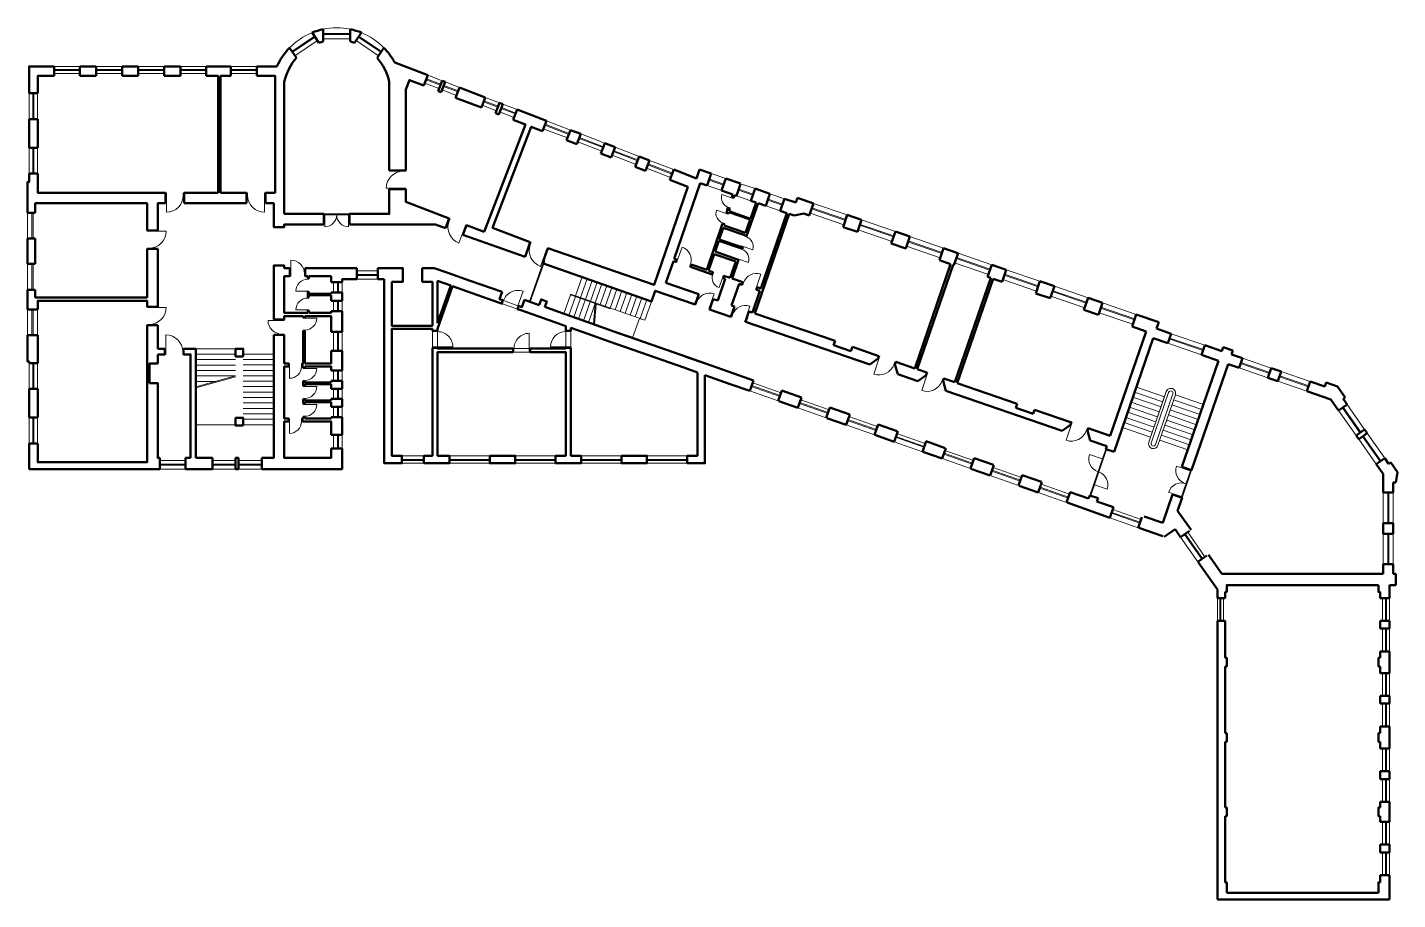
# Model space of a CAD drawing. Header units: millimetres. Extents: x 312346 to 393627, y -666289 to -314922.
# Drawn here: x 312849 to 393528, y -591289 to -539921 of the extents above; entities that cross this region are included whole.
import ezdxf

# ---------------------------------------------------------------- set-up
doc = ezdxf.new("R2010")
doc.units = ezdxf.units.MM
doc.header["$LTSCALE"] = 400
doc.linetypes.add('ČÁRKOVANÁ', pattern=[0.75, 0.5, -0.25])
for name, color, linetype, lineweight in [('RG_dveře', 3, 'Continuous', 9), ('RG_okna', 3, 'Continuous', 9), ('RG_schodiště', 94, 'Continuous', 9), ('RG_výrobky zámečník-šatny', 6, 'Continuous', 9), ('RG_zdivo nové', 1, 'Continuous', 50), ('RG_zdivo stávající', 30, 'Continuous', 50)]:
    doc.layers.add(name, color=color, linetype=linetype, lineweight=lineweight)

# ---------------------------------------------------------------- blocks, each defined once
blk = doc.blocks.new('1800_2030_1050')
at = {"layer": 'RG_okna'}
for points in [[(118088, 2964), (119858, 2964)], [(118088, 2689), (119858, 2689)], [(118088, 2629), (119858, 2629)], [(118088, 2454), (119858, 2454)]]:
    blk.add_lwpolyline(points, dxfattribs=at)
at = {"layer": 'RG_zdivo stávající'}
for points in [[(118088, 2314), (118088, 2964)], [(119858, 2964), (119858, 2314)]]:
    blk.add_lwpolyline(points, dxfattribs=at)
blk = doc.blocks.new('*U59')
blk.add_line((600, -323), (600, -1273))
for points in [[(-400, -173), (-350, -173), (-350, -323), (-400, -323)], [(650, -173), (600, -173), (600, -323), (650, -323)]]:
    blk.add_lwpolyline(points)
blk.add_arc((600, -323), 950, 180, 270)
at = {"layer": 'RG_zdivo stávající'}
for p, q in [((-400, -173), (-400, -323)), ((650, -173), (650, -323))]:
    blk.add_line(p, q, dxfattribs=at)
blk = doc.blocks.new('*U57')
blk.add_line((-200, -173), (-200, 627))
for points in [[(-250, -323), (-200, -323), (-200, -173), (-250, -173)], [(650, -323), (600, -323), (600, -173), (650, -173)]]:
    blk.add_lwpolyline(points)
blk.add_arc((-200, -173), 800, 0, 90)
at = {"layer": 'RG_zdivo stávající'}
for p, q in [((-250, -323), (-250, -173)), ((650, -323), (650, -173))]:
    blk.add_line(p, q, dxfattribs=at)
blk = doc.blocks.new('*U56')
blk.add_line((-200, -173), (-200, 427))
for points in [[(-241, -293), (-200, -293), (-200, -173), (-241, -173)], [(441, -293), (400, -293), (400, -173), (441, -173)]]:
    blk.add_lwpolyline(points)
blk.add_arc((-200, -173), 600, 0, 90)
at = {"layer": 'RG_zdivo stávající'}
for p, q in [((-241, -293), (-241, -173)), ((441, -293), (441, -173))]:
    blk.add_line(p, q, dxfattribs=at)
blk = doc.blocks.new('*U58')
blk.add_line((-200, -323), (-200, -923))
for points in [[(-241, -173), (-200, -173), (-200, -323), (-241, -323)], [(441, -173), (400, -173), (400, -323), (441, -323)]]:
    blk.add_lwpolyline(points)
blk.add_arc((-200, -323), 600, 270, 0)
at = {"layer": 'RG_zdivo stávající'}
for p, q in [((-241, -173), (-241, -323)), ((441, -173), (441, -323))]:
    blk.add_line(p, q, dxfattribs=at)
blk = doc.blocks.new('*U55')
blk.add_line((600, -173), (600, 627))
for points in [[(-250, -323), (-200, -323), (-200, -173), (-250, -173)], [(650, -323), (600, -323), (600, -173), (650, -173)]]:
    blk.add_lwpolyline(points)
blk.add_arc((600, -173), 800, 90, 180)
at = {"layer": 'RG_zdivo stávající'}
for p, q in [((-250, -323), (-250, -173)), ((650, -323), (650, -173))]:
    blk.add_line(p, q, dxfattribs=at)
blk = doc.blocks.new('900_1300_1640')
at = {"layer": 'RG_okna'}
for points in [[(139718, -7536), (140618, -7536)], [(139718, -7881), (140618, -7881)], [(139718, -7941), (140618, -7941)], [(139718, -8286), (140618, -8286)]]:
    blk.add_lwpolyline(points, dxfattribs=at)
at = {"layer": 'RG_zdivo stávající'}
for points in [[(139718, -8286), (139718, -7536)], [(140618, -7536), (140618, -8286)]]:
    blk.add_lwpolyline(points, dxfattribs=at)
blk = doc.blocks.new('2100_2070_920')
at = {"layer": 'RG_okna'}
for points in [[(117898, -7976), (119998, -7976)], [(117898, -8251), (119998, -8251)], [(117898, -8311), (119998, -8311)], [(117898, -8586), (119998, -8586)]]:
    blk.add_lwpolyline(points, dxfattribs=at)
at = {"layer": 'RG_zdivo stávající'}
for points in [[(117898, -8586), (117898, -7836)], [(119998, -7836), (119998, -8586)]]:
    blk.add_lwpolyline(points, dxfattribs=at)
blk = doc.blocks.new('1520_2900_900_3')
at = {"layer": 'RG_okna'}
for points in [[(93845, -104449), (95365, -104449)], [(93845, -104669), (95365, -104669)], [(93845, -104729), (95365, -104729)], [(93845, -104949), (95365, -104949)]]:
    blk.add_lwpolyline(points, dxfattribs=at)
at = {"layer": 'RG_zdivo stávající'}
for points in [[(93845, -104299), (93845, -104949)], [(95365, -104299), (95365, -104949)]]:
    blk.add_lwpolyline(points, dxfattribs=at)
blk = doc.blocks.new('okno_oblouk')
at = {"layer": 'RG_okna'}
for points in [[(109066, -107732), (110666, -107732)], [(109066, -107985), (110666, -107985)], [(109066, -108045), (110666, -108045)]]:
    blk.add_lwpolyline(points, dxfattribs=at)
blk.add_arc((109866, -104509), 3871, 258.07382, 281.92618, dxfattribs=at)
at = {"layer": 'RG_zdivo stávající'}
for points in [[(109066, -107577), (109066, -108296)], [(110666, -107577), (110666, -108296)]]:
    blk.add_lwpolyline(points, dxfattribs=at)
blk = doc.blocks.new('*U28')
blk.add_line((-350, -293), (-350, -1293))
for points in [[(-400, -143), (-350, -143), (-350, -293), (-400, -293)], [(700, -143), (650, -143), (650, -293), (700, -293)]]:
    blk.add_lwpolyline(points)
blk.add_arc((-350, -293), 1000, 270, 0)
at = {"layer": 'RG_zdivo stávající'}
for p, q in [((-400, -143), (-400, -293)), ((700, -143), (700, -293))]:
    blk.add_line(p, q, dxfattribs=at)
blk = doc.blocks.new('*U81')
blk.add_line((-350, -293), (-350, -1293))
for points in [[(-400, -143), (-350, -143), (-350, -293), (-400, -293)], [(700, -143), (650, -143), (650, -293), (700, -293)]]:
    blk.add_lwpolyline(points)
blk.add_arc((-350, -293), 1000, 270, 0)
at = {"layer": 'RG_zdivo stávající'}
for p, q in [((-400, -143), (-400, -293)), ((700, -143), (700, -293))]:
    blk.add_line(p, q, dxfattribs=at)
blk = doc.blocks.new('*U46')
blk.add_line((-350, -293), (-350, -1093))
for points in [[(-400, -143), (-350, -143), (-350, -293), (-400, -293)], [(500, -143), (450, -143), (450, -293), (500, -293)]]:
    blk.add_lwpolyline(points)
blk.add_arc((-350, -293), 800, 270, 0)
at = {"layer": 'RG_zdivo stávající'}
for p, q in [((-400, -143), (-400, -293)), ((500, -143), (500, -293))]:
    blk.add_line(p, q, dxfattribs=at)
blk = doc.blocks.new('*U45')
blk.add_line((-350, -113), (-350, 587))
for points in [[(-400, -293), (-350, -293), (-350, -113), (-400, -113)], [(400, -293), (350, -293), (350, -113), (400, -113)]]:
    blk.add_lwpolyline(points)
blk.add_arc((-350, -113), 700, 0, 90)
at = {"layer": 'RG_zdivo stávající'}
for p, q in [((-400, -293), (-400, -113)), ((400, -293), (400, -113))]:
    blk.add_line(p, q, dxfattribs=at)
blk = doc.blocks.new('*U25')
blk.add_line((650, -293), (650, -1293))
for points in [[(-400, -143), (-350, -143), (-350, -293), (-400, -293)], [(700, -143), (650, -143), (650, -293), (700, -293)]]:
    blk.add_lwpolyline(points)
blk.add_arc((650, -293), 1000, 180, 270)
at = {"layer": 'RG_zdivo stávající'}
for p, q in [((-400, -143), (-400, -293)), ((700, -143), (700, -293))]:
    blk.add_line(p, q, dxfattribs=at)
blk = doc.blocks.new('*U26')
blk.add_line((-350, -293), (-350, -1293))
for points in [[(-400, -143), (-350, -143), (-350, -293), (-400, -293)], [(700, -143), (650, -143), (650, -293), (700, -293)]]:
    blk.add_lwpolyline(points)
blk.add_arc((-350, -293), 1000, 270, 0)
at = {"layer": 'RG_zdivo stávající'}
for p, q in [((-400, -143), (-400, -293)), ((700, -143), (700, -293))]:
    blk.add_line(p, q, dxfattribs=at)
blk = doc.blocks.new('*U27')
blk.add_line((-350, -293), (-350, -1093))
for points in [[(-400, -143), (-350, -143), (-350, -293), (-400, -293)], [(500, -143), (450, -143), (450, -293), (500, -293)]]:
    blk.add_lwpolyline(points)
blk.add_arc((-350, -293), 800, 270, 0)
at = {"layer": 'RG_zdivo stávající'}
for p, q in [((-400, -143), (-400, -293)), ((500, -143), (500, -293))]:
    blk.add_line(p, q, dxfattribs=at)
blk = doc.blocks.new('okno_900')
at = {"layer": 'RG_okna'}
for points in [[(167583, -103105), (168423, -103427)], [(167404, -103572), (168244, -103894)], [(167483, -103366), (168323, -103689)], [(167504, -103310), (168344, -103633)]]:
    blk.add_lwpolyline(points, dxfattribs=at)
at = {"layer": 'RG_zdivo stávající'}
for points in [[(167637, -102965), (167404, -103572)], [(168477, -103287), (168244, -103894)]]:
    blk.add_lwpolyline(points, dxfattribs=at)
blk = doc.blocks.new('*U80')
blk.add_line((-350, -143), (-350, 857))
for points in [[(-400, -293), (-350, -293), (-350, -143), (-400, -143)], [(700, -293), (650, -293), (650, -143), (700, -143)]]:
    blk.add_lwpolyline(points)
blk.add_arc((-350, -143), 1000, 0, 90)
at = {"layer": 'RG_zdivo stávající'}
for p, q in [((-400, -293), (-400, -143)), ((700, -293), (700, -143))]:
    blk.add_line(p, q, dxfattribs=at)
blk = doc.blocks.new('*U79')
blk.add_line((800, -173), (800, 827))
for points in [[(-241, -293), (-200, -293), (-200, -173), (-241, -173)], [(841, -293), (800, -293), (800, -173), (841, -173)]]:
    blk.add_lwpolyline(points)
blk.add_arc((800, -173), 1000, 90, 180)
at = {"layer": 'RG_zdivo stávající'}
for p, q in [((-241, -293), (-241, -173)), ((841, -293), (841, -173))]:
    blk.add_line(p, q, dxfattribs=at)
blk = doc.blocks.new('*U109')
for p, q in [((-200, 950), (-200, 900)), ((-200, 950), (0, 950)), ((-200, 920), (0, 920)), ((-200, 900), (-200, 0)), ((-200, 900), (0, 900)), ((0, 950), (0, 900)), ((0, 900), (0, 0)), ((-200, 0), (-200, -50)), ((-200, 0), (0, 0)), ((0, 0), (0, -50)), ((0, 0), (900, 0)), ((-200, -20), (0, -20)), ((-200, -50), (0, -50))]:
    blk.add_line(p, q)
for points in [[(-220, 900), (-200, 900), (-200, 1000), (-220, 1000)], [(0, 900), (20, 900), (20, 1000), (0, 1000)], [(0, 0), (20, 0), (20, -100), (0, -100)], [(-220, 0), (-200, 0), (-200, -100), (-220, -100)]]:
    blk.add_lwpolyline(points, close=True)
blk.add_arc((0, 0), 900, 360, 90)
blk = doc.blocks.new('okno_2375')
at = {"layer": 'RG_okna'}
for points in [[(437181, -409465), (439556, -409465)], [(437181, -409695), (439556, -409695)], [(437181, -409745), (439556, -409745)], [(437256, -409745), (437256, -409695)], [(437894, -409745), (437894, -409695)], [(438030, -409695), (438030, -409745)], [(438707, -409695), (438707, -409745)], [(438843, -409745), (438843, -409695)], [(439481, -409745), (439481, -409695)], [(437181, -409905), (439556, -409905)]]:
    blk.add_lwpolyline(points, dxfattribs=at)
blk = doc.blocks.new('okno_1300')
at = {"layer": 'RG_okna'}
for points in [[(434381, -430465), (435681, -430465)], [(434381, -430695), (435681, -430695)], [(434381, -430745), (435681, -430745)], [(434456, -430745), (434456, -430695)], [(435606, -430745), (435606, -430695)], [(434381, -430905), (435681, -430905)]]:
    blk.add_lwpolyline(points, dxfattribs=at)
blk = doc.blocks.new('*U114')
for p, q in [((0, 200), (-50, 200)), ((0, 0), (-50, 0)), ((900, 200), (0, 200)), ((0, 200), (0, 0)), ((900, 0), (0, 0)), ((0, 0), (0, -900)), ((950, 200), (900, 200)), ((900, 200), (900, 0)), ((950, 0), (900, 0))]:
    blk.add_line(p, q)
blk.add_arc((0, 0), 900, 270, 0)
blk = doc.blocks.new('*U117')
for p, q in [((0, 300), (-50, 300)), ((0, 0), (-50, 0)), ((900, 300), (0, 300)), ((0, 300), (0, 0)), ((900, 0), (0, 0)), ((950, 300), (900, 300)), ((900, 300), (900, 0)), ((950, 0), (900, 0)), ((900, 0), (900, -900))]:
    blk.add_line(p, q)
blk.add_arc((900, 0), 900, 180, 270)
blk = doc.blocks.new('*U119')
for p, q in [((0, 300), (-50, 300)), ((0, 0), (-50, 0)), ((900, 300), (0, 300)), ((0, 300), (0, 0)), ((900, 0), (0, 0)), ((0, 0), (0, -900)), ((950, 300), (900, 300)), ((900, 300), (900, 0)), ((950, 0), (900, 0))]:
    blk.add_line(p, q)
blk.add_arc((0, 0), 900, 270, 0)

msp = doc.modelspace()

# ---------------------------------------------------------------- linework, layer by layer
at = {"layer": 'RG_dveře'}
for p, q in [((329359, -555449), (328659, -555449)), ((329359, -556559), (328659, -556559)), ((329189, -557044), (329889, -557044)), ((329189, -560014), (329889, -560014)), ((329189, -561069), (329889, -561069)), ((329189, -562124), (329889, -562124))]:
    msp.add_line(p, q, dxfattribs=at)
at = {"layer": 'RG_dveře', "ltscale": 0.1}
for points in [[(331811, -550909), (330306, -550909)], [(331811, -550962), (330306, -550962)], [(375401, -567480), (376340, -564755)], [(375458, -567499), (376397, -564774)], [(380784, -567607), (381344, -565981)], [(380840, -567627), (381400, -566000)]]:
    msp.add_lwpolyline(points, dxfattribs=at)
at = {"layer": 'RG_dveře'}
for points in [[(329429, -554705), (329429, -554749), (329359, -554749), (329359, -554705)], [(329429, -555493), (329429, -555449), (329359, -555449), (329359, -555493)], [(329429, -555815), (329429, -555859), (329359, -555859), (329359, -555815)], [(329429, -556603), (329429, -556559), (329359, -556559), (329359, -556603)], [(329189, -557000), (329189, -557044), (329089, -557044), (329089, -557000)], [(329189, -557788), (329189, -557744), (329089, -557744), (329089, -557788)], [(329189, -559970), (329189, -560014), (329089, -560014), (329089, -559970)], [(329189, -560758), (329189, -560714), (329089, -560714), (329089, -560758)], [(329189, -561025), (329189, -561069), (329089, -561069), (329089, -561025)], [(329189, -561813), (329189, -561769), (329089, -561769), (329089, -561813)], [(329189, -562080), (329189, -562124), (329089, -562124), (329089, -562080)], [(329189, -562868), (329189, -562824), (329089, -562824), (329089, -562868)]]:
    msp.add_lwpolyline(points, dxfattribs=at)
for centre, start, end in [((329359, -555449), 90, 180), ((329359, -556559), 90, 180), ((329189, -557044), 270, 360), ((329189, -560014), 270, 360), ((329189, -561069), 270, 360), ((329189, -562124), 270, 360)]:
    msp.add_arc(centre, 700, start, end, dxfattribs=at)
at = {"layer": 'RG_okna'}
for points in [[(315939, -542219), (314419, -542219)], [(315939, -542399), (314419, -542399)], [(315939, -542459), (314419, -542459)], [(315939, -542629), (314419, -542629)], [(318419, -542219), (316899, -542219)], [(318419, -542399), (316899, -542399)], [(318419, -542459), (316899, -542459)], [(318419, -542629), (316899, -542629)], [(320899, -542219), (319379, -542219)], [(320899, -542399), (319379, -542399)], [(320899, -542459), (319379, -542459)], [(320899, -542629), (319379, -542629)], [(323379, -542219), (321859, -542219)], [(323379, -542399), (321859, -542399)], [(323379, -542459), (321859, -542459)], [(323379, -542629), (321859, -542629)], [(326349, -542219), (324829, -542219)], [(326349, -542399), (324829, -542399)], [(326349, -542459), (324829, -542459)], [(326349, -542629), (324829, -542629)], [(312949, -543799), (312949, -545319)], [(313169, -543799), (313169, -545319)], [(313229, -543799), (313229, -545319)], [(313449, -543799), (313449, -545319)], [(312949, -547009), (312949, -548529)], [(313169, -547009), (313169, -548529)], [(313229, -547009), (313229, -548529)], [(313449, -547009), (313449, -548529)], [(312849, -550839), (312849, -552359)], [(313119, -550839), (313119, -552359)], [(313179, -550839), (313179, -552359)], [(330359, -550909), (330359, -551662)], [(331059, -550909), (331059, -550962)], [(331759, -550909), (331759, -551662)], [(312849, -553849), (312849, -555369)], [(313119, -553849), (313119, -555369)], [(313179, -553849), (313179, -555369)], [(332239, -554249), (333489, -554249)], [(343265, -553649), (342412, -556073)], [(343313, -553666), (342459, -556090)], [(330879, -555529), (330879, -554929)], [(331099, -555529), (331099, -554929)], [(331159, -555529), (331159, -554929)], [(331379, -555529), (331379, -554929)], [(332239, -554469), (333489, -554469)], [(332239, -554529), (333489, -554529)], [(332239, -554749), (333489, -554749)], [(345511, -554618), (345119, -555731)], [(345803, -554721), (345411, -555834)], [(346096, -554824), (345704, -555937)], [(346388, -554927), (345996, -556040)], [(346681, -555030), (346289, -556143)], [(344822, -555671), (344430, -556784)], [(345115, -555774), (344723, -556887)], [(349213, -557173), (345119, -555731), (344836, -555631), (344822, -555671), (347161, -556495)], [(345407, -555877), (345015, -556990)], [(346973, -555133), (346581, -556246)], [(347265, -555236), (346873, -556349)], [(347558, -555339), (347166, -556452)], [(347850, -555442), (347458, -556555)], [(348143, -555545), (347751, -556658)], [(348435, -555648), (348043, -556761)], [(348727, -555751), (348335, -556864)], [(349020, -555854), (348628, -556967)], [(312849, -556529), (312849, -558049)], [(313119, -556529), (313119, -558049)], [(313179, -556529), (313179, -558049)], [(313449, -556529), (313449, -558049)], [(330879, -556629), (330879, -556029)], [(331099, -556629), (331099, -556029)], [(331159, -556629), (331159, -556029)], [(331379, -556629), (331379, -556029)], [(345699, -555980), (345307, -557093)], [(345992, -556083), (345600, -557196)], [(346284, -556186), (345892, -557299)], [(346284, -556186), (346185, -557402)], [(346333, -556203), (346233, -557419)], [(348475, -558209), (348881, -557056), (349213, -557173), (349654, -555899)], [(349312, -555957), (348920, -557070)], [(330879, -558979), (330879, -557849)], [(331099, -558979), (331099, -557849)], [(331159, -558979), (331159, -557849)], [(331379, -558979), (331379, -557849)], [(382071, -558955), (380085, -558271)], [(382090, -558898), (380105, -558214)], [(382178, -558643), (380193, -557959)], [(381983, -559210), (379997, -558526)], [(312949, -559689), (312949, -561209)], [(313169, -559689), (313169, -561209)], [(313229, -559689), (313229, -561209)], [(313449, -559689), (313449, -561209)], [(385985, -560302), (384283, -559716)], [(386005, -560246), (384303, -559660)], [(386093, -559990), (384391, -559404)], [(330879, -560729), (330879, -560129)], [(331099, -560729), (331099, -560129)], [(331159, -560729), (331159, -560129)], [(331379, -560729), (331379, -560129)], [(385897, -560558), (384195, -559972)], [(388273, -561090), (386571, -560504)], [(388293, -561034), (386591, -560448)], [(388381, -560778), (386679, -560192)], [(330879, -561799), (330879, -561199)], [(331099, -561799), (331099, -561199)], [(331159, -561799), (331159, -561199)], [(331379, -561799), (331379, -561199)], [(388185, -561346), (386484, -560760)], [(330879, -562869), (330879, -562269)], [(331099, -562869), (331099, -562269)], [(331159, -562869), (331159, -562269)], [(331379, -562869), (331379, -562269)], [(391312, -563801), (390279, -562327)], [(391361, -563767), (390329, -562292)], [(391586, -563609), (390553, -562135)], [(312949, -562899), (312949, -564419)], [(313169, -562899), (313169, -564419)], [(313229, -562899), (313229, -564419)], [(313449, -562899), (313449, -564419)], [(391091, -563956), (390058, -562482)], [(330879, -564719), (330879, -563919)], [(331099, -564719), (331099, -563919)], [(331159, -564719), (331159, -563919)], [(331379, -564719), (331379, -563919)], [(391735, -563823), (392768, -565297)], [(391240, -564169), (392273, -565644)], [(391461, -564015), (392494, -565489)], [(391510, -563980), (392543, -565455)], [(320638, -565429), (322159, -565429)], [(323739, -565429), (325109, -565429)], [(325279, -565429), (326649, -565429)], [(376198, -565351), (375385, -565071)], [(320638, -565649), (322159, -565649)], [(320638, -565709), (322159, -565709)], [(320638, -565929), (322158, -565929)], [(323739, -565649), (325109, -565649)], [(323739, -565709), (325109, -565709)], [(323739, -565929), (325109, -565929)], [(325279, -565649), (326649, -565649)], [(325279, -565709), (326649, -565709)], [(325279, -565929), (326649, -565929)], [(375881, -566088), (375938, -566108)], [(381324, -566037), (380511, -565757)], [(375621, -566845), (376434, -567125)], [(381120, -566813), (381064, -566794)], [(380860, -567570), (380047, -567290)], [(392675, -569118), (392675, -567318)], [(392945, -569118), (392945, -567318)], [(393005, -569118), (393005, -567318)], [(393275, -569118), (393275, -567318)], [(392675, -571538), (392675, -569738)], [(392945, -571538), (392945, -569738)], [(393005, -571538), (393005, -569738)], [(393275, -571538), (393275, -569738)], [(382918, -574869), (382918, -573529)], [(383061, -574869), (383061, -573529)], [(383121, -574869), (383121, -573529)], [(383268, -574869), (383268, -573529)], [(392638, -574869), (392638, -573529)], [(392813, -574869), (392813, -573529)], [(392873, -574869), (392873, -573529)], [(393048, -574869), (393048, -573529)], [(392638, -576669), (392638, -575329)], [(392813, -576669), (392813, -575329)], [(392873, -576669), (392873, -575329)], [(393048, -576669), (393048, -575329)], [(392638, -579289), (392638, -577949)], [(392813, -579289), (392813, -577949)], [(392873, -579289), (392873, -577949)], [(393048, -579289), (393048, -577949)], [(392638, -581089), (392638, -579749)], [(392813, -581089), (392813, -579749)], [(392873, -581089), (392873, -579749)], [(393048, -581089), (393048, -579749)], [(392638, -583729), (392638, -582389)], [(392813, -583729), (392813, -582389)], [(392873, -583729), (392873, -582389)], [(393048, -583729), (393048, -582389)], [(392638, -585529), (392638, -584189)], [(392813, -585529), (392813, -584189)], [(392873, -585529), (392873, -584189)], [(393048, -585529), (393048, -584189)], [(392638, -588049), (392638, -586709)], [(392813, -588049), (392813, -586709)], [(392873, -588049), (392873, -586709)], [(393048, -588049), (393048, -586709)], [(392638, -589849), (392638, -588509)], [(392813, -589849), (392813, -588509)], [(392873, -589849), (392873, -588509)], [(393048, -589849), (393048, -588509)]]:
    msp.add_lwpolyline(points, dxfattribs=at)
for centre, radius, start, end in [((330359, -550962), 700, 270, 0), ((331759, -550962), 700, 180, 270), ((376142, -565332), 800, 161, 251), ((375677, -566864), 800, 341, 71), ((381267, -566018), 800, 161, 251), ((380803, -567550), 800, 71, 161)]:
    msp.add_arc(centre, radius, start, end, dxfattribs=at)
at = {"layer": 'RG_schodiště'}
for points in [[(325109, -558849), (322759, -558849)], [(325109, -559169), (322759, -559169)], [(325109, -559489), (322759, -559489)], [(325109, -559809), (322759, -559809)], [(327349, -559159), (325559, -559159)], [(327349, -559479), (325559, -559479)], [(327349, -559799), (325559, -559799)], [(325109, -560129), (322759, -560129)], [(325109, -560449), (322759, -560449)], [(325109, -560449), (322759, -561089)], [(325109, -560499), (322759, -561139)], [(327349, -560119), (325559, -560119)], [(327349, -560439), (325559, -560439)], [(323934, -560769), (322759, -560769)], [(327349, -560759), (325559, -560759)], [(327349, -560759), (325559, -560759)], [(326454, -561079), (325559, -561079)], [(327349, -561399), (325559, -561399)], [(327349, -561079), (326454, -561079)], [(378046, -561397), (379701, -561967)], [(378149, -561100), (379803, -561669)], [(327349, -561719), (325559, -561719)], [(327349, -562039), (325559, -562039)], [(377739, -562291), (379393, -562861)], [(377841, -561993), (379496, -562563)], [(377944, -561695), (379598, -562265)], [(380240, -562153), (381894, -562723)], [(380342, -561855), (381997, -562425)], [(380445, -561557), (382100, -562127)], [(327349, -562359), (325559, -562359)], [(327349, -562679), (325559, -562679)], [(327349, -562999), (325559, -562999)], [(377533, -562887), (379188, -563456)], [(377636, -562589), (379291, -563159)], [(379932, -563046), (381587, -563616)], [(380035, -562748), (381689, -563318)], [(380137, -562451), (381792, -563020)], [(325109, -563329), (322759, -563329)], [(327349, -563319), (325559, -563319)], [(377431, -563184), (379086, -563754)], [(379624, -563940), (381279, -564510)], [(379727, -563642), (381382, -564212)], [(379830, -563344), (381484, -563914)], [(379522, -564238), (381177, -564807)]]:
    msp.add_lwpolyline(points, dxfattribs=at)
msp.add_lwpolyline([(378983, -564052), (377328, -563482), (378149, -561100), (379803, -561669)], close=True, dxfattribs=at)
for points in [[(380445, -561557, 1), (379906, -561372), (378880, -564350, 1), (379419, -564535)], [(380303, -561508, 1), (380048, -561420), (379022, -564399, 1), (379278, -564487)]]:
    msp.add_lwpolyline(points, format="xyb", close=True, dxfattribs=at)
at = {"layer": 'RG_výrobky zámečník-šatny'}
msp.add_lwpolyline([(344575, -557755), (344570, -557691, 0.391021), (344563, -557684), (344558, -557684), (344558, -557779), (344838, -557779), (344838, -557684), (344834, -557684, 0.391021), (344827, -557691), (344821, -557755, -0.391021), (344806, -557769), (344590, -557769, -0.391021)], format="xyb", close=True, dxfattribs=at)
at = {"layer": 'RG_zdivo nové'}
for points in [[(334239, -554098), (334948, -554097), (334948, -554909), (334298, -554909)], [(334948, -554098), (334948, -554748)], [(336088, -554098), (336088, -554748)], [(336088, -554099), (336088, -554909)], [(336088, -554100), (336088, -554749)], [(333858, -554749), (333858, -565589), (334898, -565589), (334898, -565149), (334298, -565149), (334298, -557679), (336698, -557679), (336698, -557789), (336998, -557789), (336999, -557679)], [(336088, -554909), (336698, -554909), (336698, -557489), (334298, -557489), (334298, -554909)], [(336998, -557333), (336999, -555119), (336998, -554855)], [(336999, -557333), (337775, -555128), (337385, -554991)], [(337601, -554378), (338922, -554843)], [(336999, -557679), (337883, -555167)], [(337883, -555167), (338706, -555456)], [(340799, -555504), (340649, -555929), (340838, -555995), (340771, -556184), (340583, -556117)], [(340799, -555504), (340649, -555929)], [(342119, -555969), (341970, -556394), (341781, -556327), (341715, -556516), (341903, -556582)], [(344128, -556677), (345449, -557142)], [(345232, -557755), (344848, -557621), (344848, -557789), (344548, -557789), (344548, -557515), (343912, -557291)], [(346062, -557358), (347382, -557823)], [(345846, -557971), (347166, -558436)], [(336698, -558789), (336698, -565149), (336198, -565149), (336198, -565589), (337698, -565589), (337698, -565149), (336998, -565149), (336998, -559039), (341448, -559039), (341448, -558839), (336998, -558839), (336998, -558789), (336698, -558789)], [(344848, -558791), (344848, -565149), (345448, -565149), (345448, -565589), (343948, -565589), (343948, -565149), (344548, -565149), (344548, -559039), (342448, -559039), (342448, -558839), (344548, -558839), (344548, -558789), (344848, -558789)], [(350038, -558758), (351707, -559346)], [(349822, -559371), (351492, -559959)], [(352777, -559723), (354446, -560311)], [(352738, -560397), (352738, -565589), (351698, -565589), (351698, -565149), (352298, -565149), (352298, -560243)], [(352738, -560397), (354230, -560924)]]:
    msp.add_lwpolyline(points, dxfattribs=at)
for points in [[(340073, -565149), (341573, -565149), (341573, -565589), (340073, -565589)], [(347823, -565149), (349323, -565149), (349323, -565589), (347823, -565589)]]:
    msp.add_lwpolyline(points, close=True, dxfattribs=at)
at = {"layer": 'RG_zdivo stávající'}
for p, q in [((352417, -548289), (352238, -548811)), ((352417, -548289), (353117, -548530)), ((352466, -549099), (350936, -553543)), ((352466, -549099), (352873, -549239)), ((353968, -548823), (354843, -549124)), ((355694, -549418), (356568, -549719)), ((353724, -549532), (354376, -549757)), ((354490, -549796), (354599, -549834)), ((355757, -550232), (355428, -551188)), ((355450, -550127), (355757, -550232)), ((357419, -550012), (358091, -550243)), ((358188, -549959), (358091, -550243)), ((358188, -549959), (359134, -550285)), ((354142, -550807), (355409, -551243)), ((354161, -550752), (355428, -551188)), ((355870, -550272), (355198, -552224)), ((357705, -550903), (355686, -556765)), ((355870, -550272), (356324, -550428)), ((357563, -550854), (356033, -555298)), ((357175, -550721), (357563, -550854)), ((357705, -550903), (358006, -551007)), ((358006, -551007), (358557, -550879)), ((358557, -550879), (358890, -550994)), ((358557, -550879), (358890, -550994)), ((361119, -550968), (361970, -551261)), ((353783, -551479), (352846, -554201)), ((353825, -551727), (353588, -552415)), ((353825, -551727), (355092, -552163)), ((353874, -551585), (355141, -552021)), ((355409, -551243), (355141, -552021)), ((360875, -551678), (361726, -551971)), ((353565, -552482), (353343, -553126)), ((353565, -552482), (354832, -552918)), ((353588, -552415), (354855, -552851)), ((363712, -552654), (364563, -552947)), ((363956, -551945), (364807, -552238)), ((353294, -553268), (352960, -554240)), ((353294, -553268), (354561, -553704)), ((353343, -553126), (354610, -553562)), ((354863, -552829), (354855, -552851)), ((366792, -552922), (367643, -553215)), ((350887, -553685), (350448, -554962)), ((351939, -553889), (352846, -554201)), ((352960, -554240), (353214, -554328)), ((354561, -553704), (354227, -554676)), ((367210, -553859), (365094, -560005)), ((367352, -553908), (365236, -560054)), ((366548, -553631), (367210, -553859)), ((367352, -553908), (367399, -553924)), ((369629, -553899), (370480, -554192)), ((340799, -555504), (338922, -554843)), ((350448, -554962), (352377, -555626)), ((353941, -554737), (353502, -556013)), ((353809, -554691), (353941, -554737)), ((353858, -554550), (354227, -554676)), ((354755, -555017), (354315, -556293)), ((354340, -554715), (354974, -554934)), ((369574, -554673), (367458, -560819)), ((369716, -554722), (367600, -560867)), ((369385, -554608), (369574, -554673)), ((369716, -554722), (370236, -554901)), ((372466, -554875), (373317, -555168)), ((355984, -555440), (355544, -556717)), ((355776, -555368), (355984, -555440)), ((372221, -555584), (373072, -555877)), ((375302, -555852), (376153, -556145)), ((342978, -556272), (342119, -555969)), ((344128, -556677), (343308, -556388)), ((353228, -555919), (353502, -556013)), ((354315, -556293), (354485, -556352)), ((355336, -556645), (355544, -556717)), ((375058, -556561), (375909, -556854)), ((346062, -557358), (345449, -557142)), ((355686, -556765), (360403, -558390)), ((378139, -556829), (379462, -557284)), ((379462, -557284), (379332, -557663)), ((348816, -558328), (347382, -557823)), ((378727, -557824), (376610, -563970)), ((379137, -558230), (376832, -564924)), ((377895, -557538), (378727, -557824)), ((379137, -558230), (379997, -558526)), ((379332, -557663), (380193, -557959)), ((347166, -558436), (349822, -559371)), ((360403, -558390), (360318, -558636)), ((361341, -558989), (360318, -558636)), ((361426, -558742), (361341, -558989)), ((361426, -558742), (362990, -559280)), ((382178, -558643), (383180, -558988)), ((383262, -558751), (383180, -558988)), ((383262, -558751), (383829, -558947)), ((383829, -558947), (383748, -559183)), ((351617, -559315), (352777, -559724)), ((351707, -559346), (352777, -559723)), ((351707, -559347), (352777, -559724)), ((362941, -559422), (362443, -559779)), ((363934, -559764), (364107, -560352)), ((363983, -559622), (365094, -560005)), ((382985, -559555), (380833, -565805)), ((383552, -559750), (381400, -566000)), ((381983, -559210), (382985, -559555)), ((383552, -559750), (384195, -559972)), ((383748, -559183), (384391, -559404)), ((351492, -559959), (352298, -560242)), ((354446, -560312), (355606, -560720)), ((364107, -560352), (365270, -560753)), ((365236, -560054), (365817, -560254)), ((365768, -560396), (365270, -560753)), ((366810, -560596), (367458, -560819)), ((385897, -560558), (386484, -560760)), ((386093, -559990), (386679, -560192)), ((354230, -560925), (355390, -561333)), ((357276, -561308), (358436, -561717)), ((366761, -560737), (366934, -561326)), ((366934, -561326), (373770, -563680)), ((367600, -560867), (371132, -562084)), ((388185, -561346), (389605, -561834)), ((388381, -560778), (389249, -561077)), ((389330, -560841), (389249, -561077)), ((389330, -560841), (389989, -561068)), ((389989, -561068), (390443, -561715)), ((357088, -561931), (358220, -562330)), ((360105, -562305), (361266, -562713)), ((371132, -562084), (371047, -562331)), ((372071, -562683), (371047, -562331)), ((389605, -561834), (390058, -562482)), ((390443, -561715), (390320, -561801)), ((390320, -561801), (390553, -562135)), ((359918, -562928), (361050, -563326)), ((372156, -562436), (372071, -562683)), ((372156, -562436), (374318, -563181)), ((362748, -563924), (363879, -564323)), ((362935, -563301), (364067, -563700)), ((374269, -563322), (373770, -563680)), ((375261, -563664), (375434, -564253)), ((375310, -563523), (376610, -563970)), ((391586, -563609), (391735, -563823)), ((365765, -564298), (366897, -564697)), ((375434, -564253), (376399, -564585)), ((376399, -564585), (376340, -564755)), ((365577, -564921), (366709, -565320)), ((368594, -565294), (369726, -565693)), ((392768, -565297), (393001, -565631)), ((393124, -565545), (393001, -565631)), ((393124, -565545), (393528, -566122)), ((368407, -565918), (369539, -566316)), ((371424, -566291), (372556, -566690)), ((392273, -565644), (392675, -566218)), ((392675, -566218), (392675, -567318)), ((393528, -566122), (393425, -566732)), ((371236, -566914), (372368, -567313)), ((393425, -566732), (393275, -566732)), ((393275, -566732), (393275, -567318)), ((374066, -567911), (376584, -568798)), ((374254, -567288), (375336, -567669)), ((375401, -567480), (375336, -567669)), ((375893, -567649), (375827, -567842)), ((375827, -567842), (376800, -568185)), ((380273, -567431), (379697, -569105)), ((378610, -568730), (379697, -569105)), ((380577, -568392), (381364, -569514)), ((378282, -569396), (379697, -569894)), ((379784, -569928), (380424, -569480)), ((380424, -569480), (380750, -569945)), ((392675, -569118), (392675, -569738)), ((392675, -569118), (392675, -569738)), ((393275, -569118), (393275, -569738)), ((393275, -569118), (393275, -569738)), ((382398, -570987), (383185, -572109)), ((381784, -571418), (382918, -573034)), ((392675, -571538), (392675, -572109)), ((393275, -571538), (393275, -572109)), ((392675, -572109), (383185, -572109)), ((393048, -572769), (393048, -573529)), ((393425, -572769), (393048, -572769)), ((393425, -572109), (393275, -572109)), ((393425, -572109), (393425, -572769)), ((382918, -573469), (382918, -573034)), ((382918, -573529), (382918, -573034)), ((383368, -573529), (383368, -573169)), ((392498, -573169), (392498, -573529)), ((382918, -591289), (382918, -574869)), ((383368, -577059), (383368, -574869)), ((392498, -574869), (392498, -575329)), ((393048, -574869), (393048, -575329)), ((392498, -576669), (392498, -577059)), ((393048, -576669), (393048, -577949)), ((383368, -581489), (383368, -577559)), ((392498, -577559), (392498, -577949)), ((392498, -579289), (392498, -579749)), ((393048, -579289), (393048, -579749)), ((392498, -581089), (392498, -581489)), ((393048, -581089), (393048, -582389)), ((383368, -585869), (383368, -581989)), ((392498, -581989), (392498, -582389)), ((392498, -583729), (392498, -584189)), ((393048, -583729), (393048, -584189)), ((392498, -585529), (392498, -585869)), ((393048, -585529), (393048, -586709)), ((383368, -590279), (383368, -586369)), ((392498, -586369), (392498, -586709)), ((392498, -588049), (392498, -588509)), ((393048, -588049), (393048, -588509)), ((392498, -589849), (392498, -590279)), ((393048, -589849), (393048, -591289)), ((393048, -591289), (382918, -591289)), ((392398, -590899), (383468, -590899))]:
    msp.add_line(p, q, dxfattribs=at)
at = {"layer": 'RG_zdivo stávající', "linetype": 'ČÁRKOVANÁ', "ltscale": 0.7}
msp.add_line((383368, -588322), (383368, -586622), dxfattribs=at)
at = {"layer": 'RG_zdivo stávající'}
for points in [[(330264, -540033, 0.043921), (329614, -540231, 0.043921)], [(332513, -540231, 0.043921), (331864, -540033, 0.043921)], [(328286, -541123, 0.086298), (327539, -542219, 0.086298)], [(330264, -540752, 0.020451), (330015, -540827, 0.020451)], [(332112, -540827, 0.020451), (331864, -540752, 0.020451)], [(334476, -541993, 0.069868), (333841, -541123, 0.069868)], [(328688, -541720, 0.126722), (327969, -543129), (327969, -550909)], [(334159, -548340), (334159, -543129, 0.126722), (333439, -541720)]]:
    msp.add_lwpolyline(points, format="xyb", dxfattribs=at)
for points in [[(336423, -542740), (334476, -541993)], [(314419, -542219), (312949, -542219), (312949, -543799)], [(313459, -543799), (313459, -542779), (314419, -542779)], [(314419, -542779), (314419, -542219)], [(316899, -542219), (315939, -542219)], [(315939, -542779), (315939, -542219)], [(315939, -542779), (316899, -542779)], [(316899, -542779), (316899, -542219)], [(319379, -542219), (318419, -542219)], [(318419, -542779), (318419, -542219)], [(318419, -542779), (319379, -542779)], [(319379, -542779), (319379, -542219)], [(321859, -542219), (320899, -542219)], [(320899, -542779), (320899, -542219)], [(320899, -542779), (321859, -542779)], [(321859, -542779), (321859, -542219)], [(324829, -542219), (323379, -542219)], [(323379, -542779), (323379, -542219)], [(323379, -542779), (324079, -542779), (324079, -549659)], [(324219, -549659), (324219, -542779), (324829, -542779)], [(324829, -542779), (324829, -542219)], [(327539, -542219), (326349, -542219)], [(326349, -542779), (326349, -542219)], [(326349, -542779), (327439, -542779), (327439, -549659)], [(335127, -548340), (335127, -543577), (335341, -543021), (336190, -543347)], [(337031, -543669), (337217, -543741)], [(337450, -543134), (337263, -543063)], [(339812, -544041), (338290, -543457)], [(313459, -543799), (312949, -543799)], [(338057, -544064), (339579, -544648)], [(340839, -544435), (340652, -544363)], [(312949, -545319), (312949, -547009)], [(313459, -545319), (312949, -545319)], [(313459, -547009), (313459, -545319)], [(341446, -545364), (342175, -545644), (339748, -551964)], [(340419, -544970), (340606, -545042)], [(343406, -545421), (341679, -544758)], [(343173, -546027), (342520, -545777), (341061, -549576)], [(345432, -546198), (344825, -545965)], [(345199, -546805), (344593, -546572)], [(347458, -546976), (346851, -546743)], [(313459, -547009), (312949, -547009)], [(347225, -547583), (346618, -547350)], [(349484, -547754), (348877, -547521)], [(312949, -548529), (312949, -549029), (312849, -549029), (312849, -550839)], [(313459, -548529), (312949, -548529)], [(320979, -549659), (313459, -549659), (313459, -548529)], [(335127, -548340), (334159, -548340)], [(349251, -548360), (348644, -548127)], [(352238, -548811), (350903, -548298)], [(343493, -552932), (349747, -555085), (351734, -549314), (350670, -548905)], [(320979, -549659), (320979, -550279)], [(324079, -549659), (322079, -549659)], [(322079, -549659), (322079, -550279)], [(325759, -549659), (324219, -549659)], [(325759, -549659), (325759, -550279)], [(327439, -549659), (326859, -549659)], [(326859, -549659), (326859, -550279)], [(331811, -550909), (334159, -550909), (334159, -549440)], [(335127, -549440), (334159, -549440)], [(337685, -551172), (335127, -550190), (335127, -549440)], [(341061, -549576), (340240, -551716), (342455, -552566)], [(354323, -549913), (354376, -549757)], [(354436, -549952), (354490, -549796)], [(313309, -550839), (312849, -550839)], [(319899, -551889), (319899, -550279), (313309, -550279), (313309, -550839)], [(320979, -550279), (320519, -550279), (320519, -551889)], [(325759, -550279), (322079, -550279)], [(330306, -551529), (327969, -551529), (327969, -551679), (327349, -551679), (327349, -550279), (326859, -550279)], [(327969, -550909), (330306, -550909)], [(330306, -551529), (330306, -550909)], [(331811, -551529), (331811, -550909)], [(354005, -550835), (354101, -550557)], [(354142, -550807), (354119, -550874)], [(354214, -550596), (354161, -550752)], [(337463, -551751), (336885, -551529), (331811, -551529)], [(337685, -551172), (337463, -551751)], [(338712, -551567), (338490, -552145)], [(339748, -551964), (338712, -551567)], [(353897, -551518), (353874, -551585)], [(313309, -552359), (312849, -552359)], [(312849, -553849), (312849, -552359)], [(313309, -552359), (313309, -553849)], [(319899, -551889), (320519, -551889)], [(342150, -553434), (338490, -552145)], [(342455, -552566), (342150, -553434)], [(355092, -552163), (355085, -552185)], [(319899, -552970), (319899, -555819), (313309, -555819), (313309, -555369)], [(319899, -552970), (320519, -552970)], [(320519, -552970), (320519, -556379)], [(343493, -552932), (343187, -553800)], [(354976, -552868), (354946, -552957)], [(313309, -553849), (312849, -553849)], [(328309, -554099), (327969, -554099), (327969, -553949), (327349, -553949), (327349, -557129)], [(328309, -554579), (328309, -554099)], [(332239, -554099), (329209, -554099)], [(329209, -554579), (329209, -554099)], [(332239, -554099), (332239, -554749)], [(334239, -554098), (333489, -554098)], [(333489, -554098), (333489, -554748)], [(334239, -554099), (333489, -554099)], [(333489, -554099), (333489, -554749)], [(334239, -554099), (333489, -554099)], [(333489, -554099), (333489, -554749)], [(337601, -554378), (336807, -554098), (336088, -554098)], [(352165, -556240), (349821, -555433), (349601, -556058), (343187, -553800)], [(350936, -553543), (351088, -553596), (351039, -553737), (350887, -553685)], [(353165, -554470), (351890, -554030)], [(354724, -553601), (354340, -554715)], [(328309, -554579), (327969, -554579), (327969, -556729), (329359, -556729)], [(329359, -554579), (329209, -554579)], [(329359, -554579), (329359, -554705)], [(329429, -554705), (329359, -554705)], [(330729, -554929), (330729, -554579), (329429, -554579)], [(329429, -554579), (329429, -554705)], [(330729, -554929), (331379, -554929)], [(332239, -554749), (331379, -554749), (331379, -554929)], [(333858, -554749), (333489, -554748)], [(333858, -554749), (333489, -554749)], [(333559, -554749), (333489, -554749)], [(337385, -554991), (336998, -554855)], [(340799, -555504), (338922, -554843)], [(354925, -555075), (354755, -555017)], [(313309, -555369), (312849, -555369)], [(312849, -555369), (312849, -556529)], [(329359, -555493), (329359, -555815)], [(329429, -555493), (329359, -555493)], [(329429, -555815), (329359, -555815)], [(329429, -555493), (329429, -555619)], [(329429, -555619), (330729, -555619)], [(329429, -555689), (329429, -555815)], [(329429, -555689), (330729, -555689)], [(330729, -555619), (330729, -555529)], [(330729, -555529), (331379, -555529)], [(330729, -556029), (330729, -555689)], [(331379, -555529), (331379, -556029)], [(340583, -556117), (338706, -555456)], [(352165, -556240), (352377, -555626)], [(356033, -555298), (355825, -555227)], [(313459, -556529), (312849, -556529)], [(313459, -556529), (313459, -556019), (319899, -556019), (319899, -556379)], [(319899, -556379), (320519, -556379)], [(329429, -556603), (329359, -556603)], [(329359, -556603), (329359, -556729)], [(329429, -556603), (329429, -556729)], [(329429, -556729), (330729, -556729), (330729, -556629)], [(330729, -556029), (331379, -556029)], [(330729, -556629), (331379, -556629)], [(331379, -556629), (331379, -557849)], [(343912, -557290), (341903, -556582)], [(342978, -556272), (342119, -555969)], [(343308, -556388), (343308, -556388), (343424, -556058), (343094, -555941), (342978, -556272)], [(344128, -556677), (343308, -556388)], [(353016, -556533), (353228, -555919)], [(354274, -556966), (353016, -556533)], [(354274, -556966), (354485, -556352)], [(355125, -557259), (355336, -556645)], [(319899, -557460), (319899, -565529), (313459, -565529), (313459, -564419)], [(319899, -557460), (320519, -557460)], [(320519, -557460), (320519, -558849)], [(327969, -557129), (327349, -557129)], [(329089, -556919), (327969, -556919), (327969, -557129)], [(329089, -556919), (329089, -557000)], [(329189, -557000), (329089, -557000)], [(330729, -557849), (330729, -556919), (329189, -556919)], [(329189, -556919), (329189, -557000)], [(346062, -557358), (345449, -557142)], [(362443, -559779), (355125, -557259)], [(312849, -558049), (312849, -559589), (312949, -559589), (312949, -559689)], [(313459, -558049), (312849, -558049)], [(313459, -559689), (313459, -558049)], [(327349, -558029), (327349, -565279), (326649, -565279)], [(327969, -558029), (327349, -558029)], [(327969, -558029), (327969, -559709), (328239, -559709)], [(329089, -557788), (329089, -559709)], [(329189, -557788), (329089, -557788)], [(329189, -557788), (329189, -559709)], [(330729, -557849), (331379, -557849)], [(345846, -557971), (345232, -557755)], [(347382, -557823), (350038, -558758)], [(379997, -558526), (380193, -557959)], [(320519, -558849), (320949, -558849)], [(320949, -558849), (320949, -559179)], [(322049, -558849), (322759, -558849), (322759, -565279)], [(322049, -558849), (322049, -559179)], [(329189, -559709), (330729, -559709), (330729, -558979)], [(330729, -558979), (331379, -558979)], [(331379, -558979), (331379, -560129)], [(382178, -558643), (381983, -559210)], [(313459, -559689), (312949, -559689)], [(320519, -559179), (320519, -559709), (320039, -559709), (320039, -560869), (320519, -560869), (320519, -565279), (320638, -565279)], [(320519, -559179), (320949, -559179)], [(322049, -559179), (322459, -559179), (322459, -565279)], [(328239, -559889), (327969, -559889), (327969, -562949), (328239, -562949)], [(329039, -559709), (329089, -559709)], [(329089, -559889), (329039, -559889)], [(329089, -559889), (329089, -559970)], [(330729, -560129), (330729, -559889), (329189, -559889)], [(329189, -559889), (329189, -559970)], [(349822, -559371), (349822, -559371)], [(384195, -559972), (384391, -559404)], [(329189, -559970), (329089, -559970)], [(330729, -560129), (331379, -560129)], [(351492, -559959), (351492, -559959)], [(386093, -559990), (385897, -560558)], [(386484, -560760), (386679, -560192)], [(312949, -561209), (312949, -562899)], [(313459, -561209), (312949, -561209)], [(313459, -562899), (313459, -561209)], [(329089, -560758), (329089, -561025)], [(329189, -560758), (329089, -560758)], [(329189, -561025), (329089, -561025)], [(329189, -560758), (329189, -560839)], [(330729, -560839), (329189, -560839)], [(330729, -560939), (329189, -560939)], [(329189, -560939), (329189, -561025)], [(330729, -560839), (330729, -560729)], [(330729, -560729), (331379, -560729)], [(330729, -561199), (330729, -560939)], [(330729, -561199), (331379, -561199)], [(331379, -560729), (331379, -561199)], [(388381, -560778), (388185, -561346)], [(329089, -561813), (329089, -562080)], [(329189, -561813), (329089, -561813)], [(329189, -562080), (329089, -562080)], [(329189, -561813), (329189, -561899)], [(330729, -561899), (329189, -561899)], [(329189, -561999), (329189, -562080)], [(330729, -561999), (329189, -561999)], [(330729, -561899), (330729, -561799)], [(330729, -561799), (331379, -561799)], [(330729, -562269), (330729, -561999)], [(330729, -562269), (331379, -562269)], [(331379, -561799), (331379, -562269)], [(390058, -562482), (390553, -562135)], [(313459, -562899), (312949, -562899)], [(328239, -563129), (327969, -563129), (327969, -565279), (330729, -565279), (330729, -564719)], [(329039, -562949), (329089, -562949)], [(330729, -563919), (330729, -563129), (329039, -563129)], [(329089, -562868), (329089, -562949)], [(329189, -562868), (329089, -562868)], [(329189, -562868), (329189, -562949)], [(329189, -562949), (330729, -562949), (330729, -562869)], [(330729, -562869), (331379, -562869)], [(331379, -562869), (331379, -563919)], [(330729, -563919), (331379, -563919)], [(391586, -563609), (391091, -563956)], [(391735, -563823), (391240, -564169)], [(312949, -564419), (312949, -565929)], [(313459, -564419), (312949, -564419)], [(331379, -564719), (331379, -565929), (326649, -565929)], [(330729, -564719), (331379, -564719)], [(376832, -564924), (376340, -564755)], [(391091, -563956), (391240, -564169)], [(320639, -565279), (320638, -565929)], [(322159, -565279), (322158, -565929)], [(322459, -565279), (322159, -565279)], [(323739, -565279), (322759, -565279)], [(323739, -565279), (323739, -565929)], [(325279, -565279), (325109, -565279)], [(325109, -565279), (325109, -565929)], [(325279, -565279), (325279, -565929)], [(326649, -565279), (326649, -565929)], [(392273, -565644), (392768, -565297)], [(393001, -565631), (392768, -565297)], [(312949, -565929), (320638, -565929)], [(322158, -565929), (323739, -565929)], [(325279, -565929), (325109, -565929)], [(380833, -565805), (381400, -566000)], [(375893, -567649), (375401, -567480)], [(380273, -567431), (380840, -567627), (380577, -568392)], [(380273, -567431), (380840, -567627)], [(392675, -567318), (393275, -567318)], [(393275, -569118), (392675, -569118)], [(392675, -569738), (393275, -569738)], [(393275, -571538), (392675, -571538)], [(392398, -572769), (383468, -572769), (383468, -573169), (383368, -573169)], [(392398, -572769), (392398, -573169), (392498, -573169)], [(383368, -573529), (382918, -573529)], [(392498, -573529), (393048, -573529)], [(382918, -574869), (383368, -574869)], [(393048, -574869), (392498, -574869)], [(392498, -575329), (393048, -575329)], [(393048, -576669), (392498, -576669)], [(383368, -577059), (383468, -577059), (383468, -577559), (383368, -577559)], [(392498, -577059), (392398, -577059), (392398, -577559), (392498, -577559)], [(392498, -577949), (393048, -577949)], [(393048, -579289), (392498, -579289)], [(392498, -579749), (393048, -579749)], [(383368, -581489), (383468, -581489), (383468, -581989), (383368, -581989)], [(392498, -581489), (392398, -581489), (392398, -581989), (392498, -581989)], [(393048, -581089), (392498, -581089)], [(392498, -582389), (393048, -582389)], [(393048, -583729), (392498, -583729)], [(392498, -584189), (393048, -584189)], [(393048, -585529), (392498, -585529)], [(383368, -585869), (383468, -585869), (383468, -586369), (383368, -586369)], [(392498, -585869), (392398, -585869), (392398, -586369), (392498, -586369)], [(392498, -586709), (393048, -586709)], [(393048, -588049), (392498, -588049)], [(392498, -588509), (393048, -588509)], [(383368, -590279), (383468, -590279), (383468, -590899)], [(392498, -590279), (392398, -590279), (392398, -590899)], [(393048, -589849), (392498, -589849)]]:
    msp.add_lwpolyline(points, dxfattribs=at)
for points in [[(325559, -559299), (325109, -559299), (325109, -558849), (325559, -558849)], [(325559, -563369), (325109, -563369), (325109, -562919), (325559, -562919)]]:
    msp.add_lwpolyline(points, close=True, dxfattribs=at)

# ---------------------------------------------------------------- block references
at = {"layer": 'RG_dveře', "ltscale": 0.1, "xscale": -1}
for name, p, rotation in [('*U81', (335270, -549040), 270.0000000000002), ('*U56', (354081, -550084), 70.99999999969872), ('*U56', (353764, -551006), 70.99999999969872), ('*U28', (338390, -551290), 339.0000009530205), ('*U79', (320191, -552729), 270), ('*U28', (343163, -552664), 340.5983139911284), ('*U56', (355218, -552697), 250.9999999996987), ('*U55', (351758, -553644), 340.9999999996987), ('*U56', (354965, -553430), 250.9999999996987), ('*U46', (328709, -554722), 180), ('*U57', (355644, -554982), 340.9999999996987), ('*U58', (353687, -554308), 340.9999999996987), ('*U57', (352885, -556147), 340.9999999996987), ('*U79', (320191, -557219), 270), ('*U57', (354993, -556873), 340.9999999996987), ('*U45', (328639, -560002), 180), ('*U59', (363661, -559329), 340.9999999996987), ('*U59', (366488, -560302), 340.9999999996987), ('*U45', (328639, -563242), 180), ('*U59', (374988, -563229), 340.9999999996987)]:
    msp.add_blockref(name, p, dxfattribs=dict(at, rotation=rotation))
at = {"layer": 'RG_dveře', "ltscale": 0.1}
for name, p in [('*U26', (321379, -549517)), ('*U25', (326159, -549517)), ('*U80', (321349, -558887))]:
    msp.add_blockref(name, p, dxfattribs=at)
at = {"layer": 'RG_dveře'}
for name, p, rotation in [('*U109', (341734, -556311), 70.59831303377645), ('*U119', (336998, -558739), 89.99999999999993), ('*U114', (342398, -558839), 180), ('*U117', (344548, -557839), 269.9999999999999)]:
    msp.add_blockref(name, p, dxfattribs=dict(at, rotation=rotation))
at = {"layer": 'RG_dveře', "ltscale": 0.1, "rotation": 270}
msp.add_blockref('*U27', (328111, -557529), dxfattribs=at)
at = {"layer": 'RG_okna', "xscale": -1, "rotation": 213.9211014160404}
msp.add_blockref('okno_oblouk', (298218, -691853), dxfattribs=at)
at = {"layer": 'RG_okna'}
for name, p, rotation in [('okno_oblouk', (440929, -648329), 180), ('okno_oblouk', (363909, -691853), 146.0788985839595), ('okno_900', (504667, -646634), 180), ('okno_900', (505694, -647028), 180), ('okno_900', (508056, -647935), 180), ('okno_900', (509083, -648329), 180), ('1520_2900_900_3', (394827, -677575), 159.0000000000572), ('1520_2900_900_3', (396853, -678352), 159.0000000000572), ('1520_2900_900_3', (398879, -679130), 159.0000000000572), ('1520_2900_900_3', (400904, -679908), 159.0000000000572), ('900_1300_1640', (483377, -602145), 160.9999999996987), ('900_1300_1640', (485102, -602740), 160.9999999996987), ('900_1300_1640', (486828, -603334), 160.9999999996987), ('2100_2070_920', (469799, -597470), 160.9999999996987), ('2100_2070_920', (472636, -598447), 160.9999999996987), ('2100_2070_920', (475472, -599424), 160.9999999996987), ('2100_2070_920', (478309, -600400), 160.9999999996987), ('2100_2070_920', (481145, -601377), 160.9999999996987), ('2100_2070_920', (483982, -602354), 160.9999999996987), ('2100_2070_920', (486818, -603331), 160.9999999996987), ('1800_2030_1050', (469427, -598353), 160.5983130338149), ('1800_2030_1050', (472256, -599350), 160.5983130338149), ('1800_2030_1050', (475086, -600346), 160.5983130338149), ('1800_2030_1050', (477916, -601343), 160.5983130338149), ('1800_2030_1050', (480745, -602339), 160.5983130338149), ('1800_2030_1050', (483575, -603336), 160.5983130338149), ('1800_2030_1050', (486405, -604332), 160.5983130338149), ('1800_2030_1050', (490621, -605817), 160.5983130338149), ('1800_2030_1050', (452025, -666353), 125.0591139937781)]:
    msp.add_blockref(name, p, dxfattribs=dict(at, rotation=rotation))
for name, p in [('okno_1300', (-99483, -134684)), ('okno_2375', (-99483, -155684)), ('okno_2375', (-95608, -155684)), ('okno_2375', (-91733, -155684)), ('okno_2375', (-87858, -155684))]:
    msp.add_blockref(name, p, dxfattribs=at)

doc.saveas('drawing.dxf')
